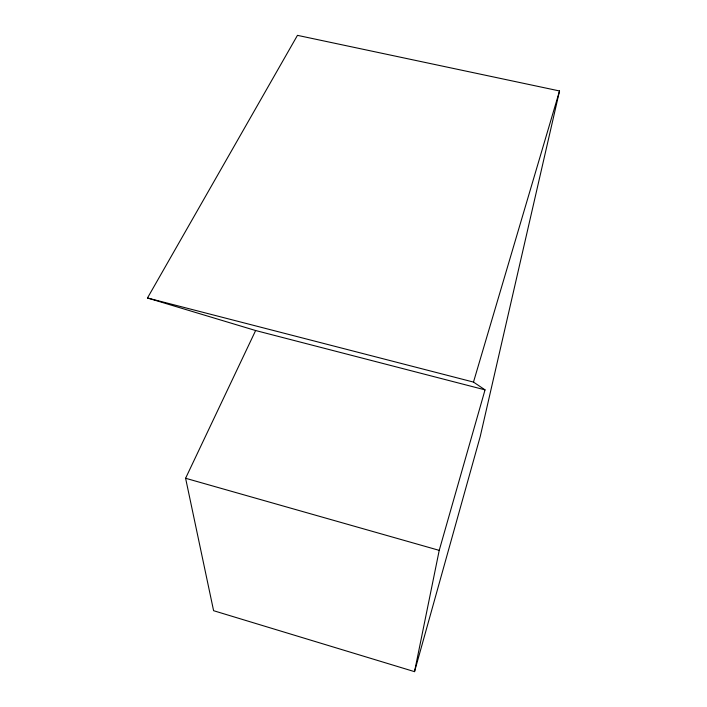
<?xml version="1.0" encoding="UTF-8"?>
<svg xmlns="http://www.w3.org/2000/svg" width="707" height="707" viewBox="0 0 707 707"><rect width="100%" height="100%" fill="white"/><g stroke="black" fill="none" stroke-linecap="round" stroke-linejoin="round"><path stroke-width="1.06" d="M414.532 671.65L439.224 550.364L485.037 389.866L473.487 382.08L147.471 297.992L297.461 35.35L559.529 90.964L480.23 436.511L414.532 671.65L213.602 610.698L185.596 478.268L255.634 330.531L485.037 389.866M473.487 382.08L559.529 90.964M185.596 478.268L439.224 550.364M147.471 297.992L255.634 330.531"/></g></svg>
